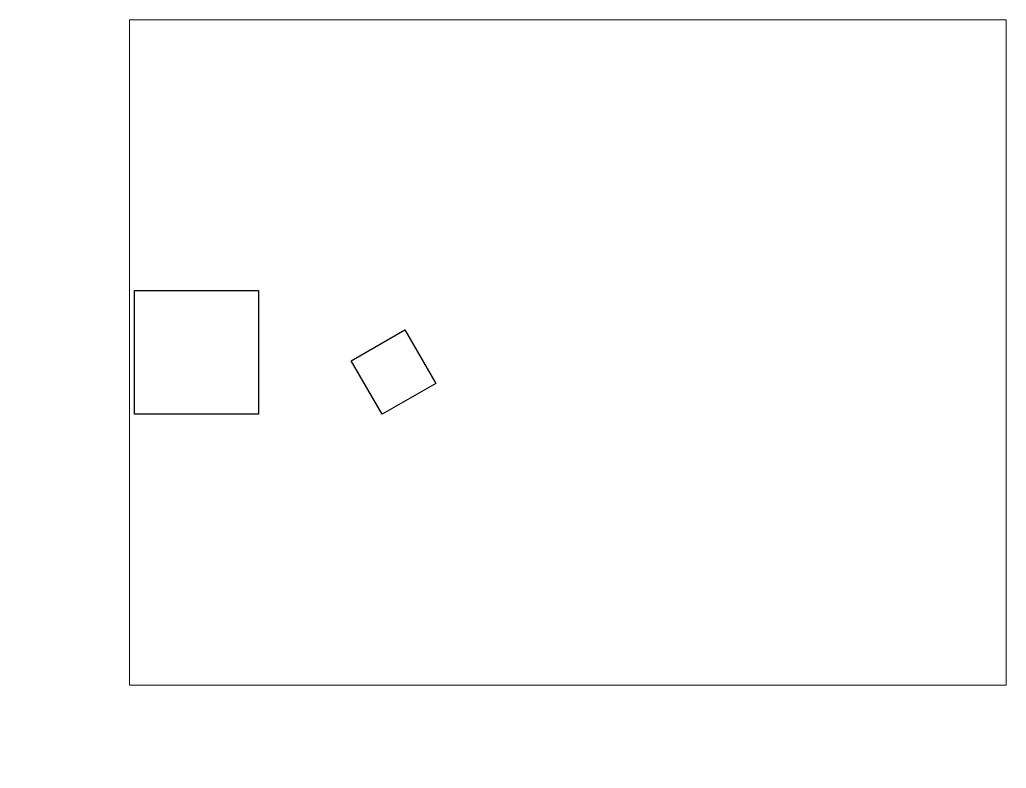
# Paper-space layout 'Layout1' of a CAD drawing. Header units: millimetres. Extents: x 0 to 231, y 0 to 176.
# The model-space entities are those that its viewports show. They can reach past a viewport. Long polylines and large blocks are cut down to what shows.
import ezdxf

# ---------------------------------------------------------------- set-up
doc = ezdxf.new("R2010")
doc.units = ezdxf.units.MM
doc.set_wipeout_variables(frame=1)
doc.layers.add('notes', color=3, linetype='Continuous')
picture_1 = doc.add_image_def('image1.png', size_in_pixel=(96, 96))

msp = doc.modelspace()

# ---------------------------------------------------------------- pictures from other files: only their frames are drawn
image = msp.add_image(picture_1, insert=(0, 0), size_in_units=(10, 10))
image.dxf.flags = 7
at = {"layer": 'notes'}
image = msp.add_image(picture_1, insert=(20, 0), size_in_units=(5, 5), rotation=30, dxfattribs=at)
image.dxf.flags = 7

# ---------------------------------------------------------------- wipeouts: each hides what was drawn before it
for points in [[(40, 0), (50, 0), (50, 10), (40, 10)], [(60, 0), (70, 0), (65, 10)]]:
    msp.add_wipeout(points)

psp = doc.layouts.get("Layout1")

# ---------------------------------------------------------------- viewports
at = {"layer": '0'}
psp.add_viewport(center=(128.5, 97.5), size=(205.6, 156), view_center_point=(35, 5), view_height=53.76056, dxfattribs=at)

# ---------------------------------------------------------------- wipeouts: each hides what was drawn before it
psp.add_wipeout([(0, 0), (10, 0), (10, 10), (0, 10)])

doc.saveas('drawing.dxf')
